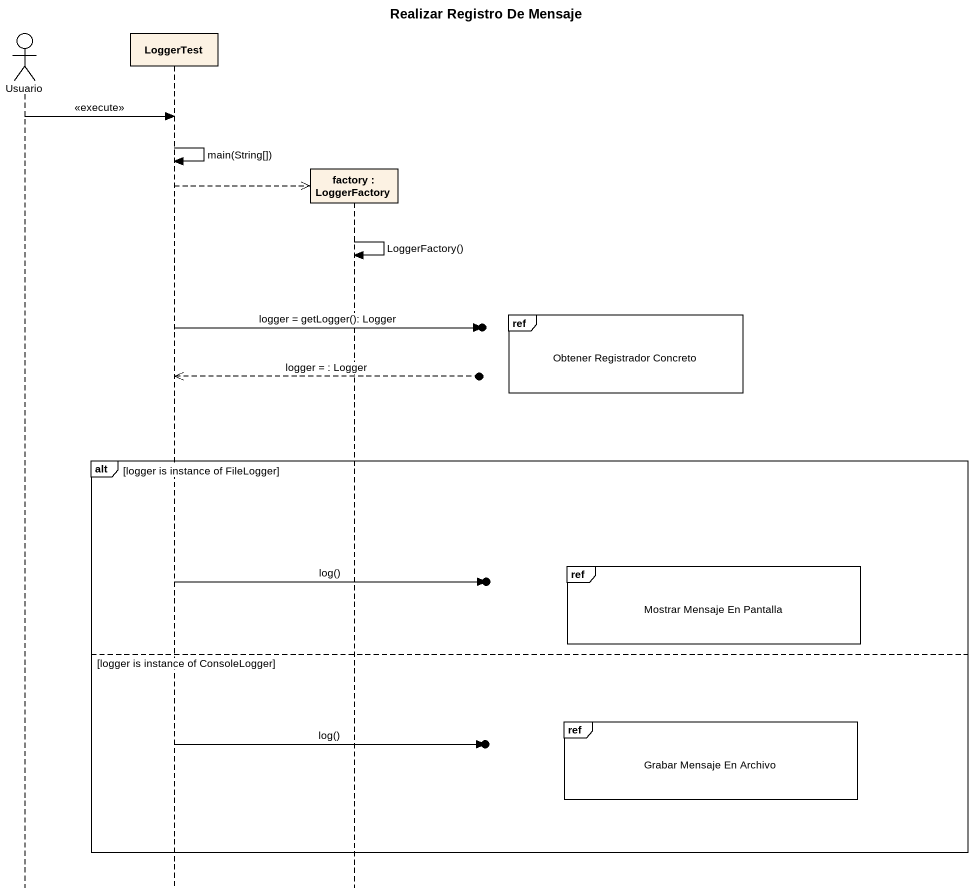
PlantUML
@startuml
title Realizar Registro De Mensaje
hide footbox
actor Usuario
participant LoggerTest
participant "factory : LoggerFactory" as factory

Usuario -> LoggerTest : <<execute>>
LoggerTest -> LoggerTest : main(String[])
LoggerTest -->> factory **
factory -> factory : LoggerFactory()
ref over factory : Obtener Registrador Concreto
LoggerTest ->o] : logger = getLogger(): Logger
LoggerTest <<--o] : logger = : Logger
alt logger is instance of FileLogger
  ref over factory : Mostrar Mensaje En Pantalla
  LoggerTest ->o] : log()
else logger is instance of ConsoleLogger
  ref over factory : Grabar Mensaje En Archivo
  LoggerTest ->o] : log()
end
@enduml
